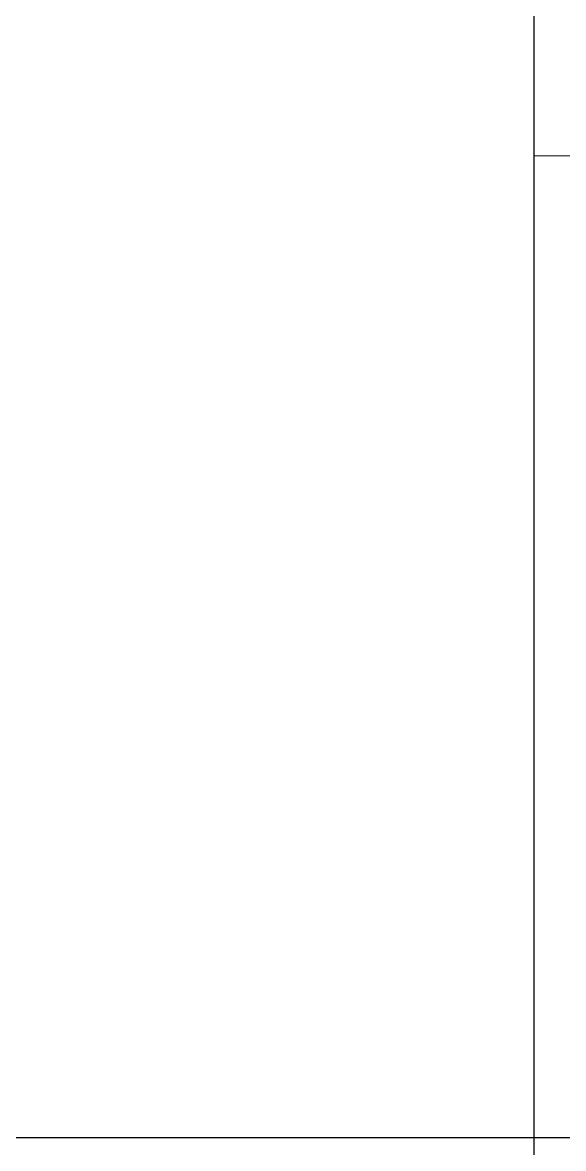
# Model space of a CAD drawing. Header units: millimetres. Extents: x 2148 to 2681, y 758 to 986.
# Drawn here: x 2292.22913 to 2292.2423, y 875.21499 to 875.24242 of the extents above; entities that cross this region are included whole.
import ezdxf

# ---------------------------------------------------------------- set-up
doc = ezdxf.new("R2010")
doc.units = ezdxf.units.MM
for name, color, linetype in [('0.4', 121, 'Continuous'), ('A-Wall', 4, 'Continuous'), ('contrucion line05', 86, 'Continuous')]:
    doc.layers.add(name, color=color, linetype=linetype)

msp = doc.modelspace()

# ---------------------------------------------------------------- linework, layer by layer
at = {"layer": '0.4', "color": 86, "lineweight": 0, "ltscale": 0.5}
for p, q in [((2292.241573075549, 875.2588024277309, -1.97790778295878e-08), (2292.241573075549, 875.2391728471509, -1.97790778295878e-08)), ((2292.241573075549, 875.2023995714505, -1.97790778295878e-08), (2292.241573075549, 875.2588024277309, -1.97790778295878e-08)), ((2292.241573075549, 875.2588024277309, -1.97790778295878e-08), (2292.241573075549, 875.2391728471509, -1.97790778295878e-08)), ((2292.241573075549, 875.2023995714505, -1.97790778295878e-08), (2292.241573075549, 875.2588024277309, -1.97790778295878e-08)), ((2292.241573075549, 875.2588024277309, -1.97790778295878e-08), (2292.241573075549, 875.2391728471509, -1.97790778295878e-08)), ((2292.241573075549, 875.2023995714505, -1.97790778295878e-08), (2292.241573075549, 875.2588024277309, -1.97790778295878e-08)), ((2292.241573075549, 875.2588024277309, -1.97790778295878e-08), (2292.241573075549, 875.2391728471509, -1.97790778295878e-08)), ((2292.241573075549, 875.2023995714505, -1.97790778295878e-08), (2292.241573075549, 875.2588024277309, -1.97790778295878e-08)), ((2292.241573075549, 875.2588024277309, -1.97790778295878e-08), (2292.241573075549, 875.2391728471509, -1.97790778295878e-08)), ((2292.241573075549, 875.2023995714505, -1.97790778295878e-08), (2292.241573075549, 875.2588024277309, -1.97790778295878e-08)), ((2292.241573075549, 875.2588024277309, -1.97790778295878e-08), (2292.241573075549, 875.2391728471509, -1.97790778295878e-08)), ((2292.241573075549, 875.2023995714505, -1.97790778295878e-08), (2292.241573075549, 875.2588024277309, -1.97790778295878e-08)), ((2292.241573075549, 875.2588024277309, -1.97790778295878e-08), (2292.241573075549, 875.2391728471509, -1.97790778295878e-08)), ((2292.241573075549, 875.2023995714505, -1.97790778295878e-08), (2292.241573075549, 875.2588024277309, -1.97790778295878e-08)), ((2292.241573075549, 875.2588024277309, -1.97790778295878e-08), (2292.241573075549, 875.2391728471509, -1.97790778295878e-08)), ((2292.241573075549, 875.2023995714505, -1.97790778295878e-08), (2292.241573075549, 875.2588024277309, -1.97790778295878e-08)), ((2292.241573075549, 875.2588024277309, -1.97790778295878e-08), (2292.241573075549, 875.2391728471509, -1.97790778295878e-08)), ((2292.241573075549, 875.2023995714505, -1.97790778295878e-08), (2292.241573075549, 875.2588024277309, -1.97790778295878e-08)), ((2292.241573075549, 875.2588024277309, -1.97790778295878e-08), (2292.241573075549, 875.2391728471509, -1.97790778295878e-08)), ((2292.241573075549, 875.2023995714505, -1.97790778295878e-08), (2292.241573075549, 875.2588024277309, -1.97790778295878e-08)), ((2292.241573075549, 875.2391728471509, -1.97790778295878e-08), (2292.243054553302, 875.2391728471509, -1.97790778295878e-08)), ((2292.241573075549, 875.2391728471509, -1.97790778295878e-08), (2292.243054553302, 875.2391728471509, -1.97790778295878e-08)), ((2292.241573075549, 875.2391728471509, -1.97790778295878e-08), (2292.243054553302, 875.2391728471509, -1.97790778295878e-08)), ((2292.241573075549, 875.2391728471509, -1.97790778295878e-08), (2292.243054553302, 875.2391728471509, -1.97790778295878e-08)), ((2292.241573075549, 875.2391728471509, -1.97790778295878e-08), (2292.243054553302, 875.2391728471509, -1.97790778295878e-08)), ((2292.241573075549, 875.2391728471509, -1.97790778295878e-08), (2292.243054553302, 875.2391728471509, -1.97790778295878e-08)), ((2292.241573075549, 875.2391728471509, -1.97790778295878e-08), (2292.243054553302, 875.2391728471509, -1.97790778295878e-08)), ((2292.241573075549, 875.2391728471509, -1.97790778295878e-08), (2292.243054553302, 875.2391728471509, -1.97790778295878e-08)), ((2292.241573075549, 875.2391728471509, -1.97790778295878e-08), (2292.243054553302, 875.2391728471509, -1.97790778295878e-08)), ((2292.241573075549, 875.2391728471509, -1.97790778295878e-08), (2292.243054553302, 875.2391728471509, -1.97790778295878e-08))]:
    msp.add_line(p, q, dxfattribs=at)
at = {"layer": 'A-Wall', "ltscale": 10}
msp.add_line((2290.485560914685, 875.2152586213148, -2.47433479178303e-08), (2296.878617298079, 875.2152586213148, -1.620690393566434e-08), dxfattribs=at)
at = {"layer": 'contrucion line05', "ltscale": 0.5}
msp.add_line((2292.241573075549, 875.2588024277309, -1.97790778295878e-08), (2292.241573075549, 875.1965803610462, -1.97790778295878e-08), dxfattribs=at)
msp.add_line((2292.241573075549, 875.2588024277309, -1.97790778295878e-08), (2292.241573075549, 875.1965803610462, -1.97790778295878e-08), dxfattribs=at)
msp.add_line((2292.241573075549, 875.2588024277309, -1.97790778295878e-08), (2292.241573075549, 875.1965803610462, -1.97790778295878e-08), dxfattribs=at)
msp.add_line((2292.241573075549, 875.2588024277309, -1.97790778295878e-08), (2292.241573075549, 875.1965803610462, -1.97790778295878e-08), dxfattribs=at)
msp.add_line((2292.241573075549, 875.2588024277309, -1.97790778295878e-08), (2292.241573075549, 875.1965803610462, -1.97790778295878e-08), dxfattribs=at)
msp.add_line((2292.241573075549, 875.2588024277309, -1.97790778295878e-08), (2292.241573075549, 875.1965803610462, -1.97790778295878e-08), dxfattribs=at)
msp.add_line((2292.241573075549, 875.2588024277309, -1.97790778295878e-08), (2292.241573075549, 875.1965803610462, -1.97790778295878e-08), dxfattribs=at)
msp.add_line((2292.241573075549, 875.2588024277309, -1.97790778295878e-08), (2292.241573075549, 875.1965803610462, -1.97790778295878e-08), dxfattribs=at)
msp.add_line((2292.241573075549, 875.2588024277309, -1.97790778295878e-08), (2292.241573075549, 875.1965803610462, -1.97790778295878e-08), dxfattribs=at)
msp.add_line((2292.241573075549, 875.2588024277309, -1.97790778295878e-08), (2292.241573075549, 875.1965803610462, -1.97790778295878e-08), dxfattribs=at)

doc.saveas('drawing.dxf')
